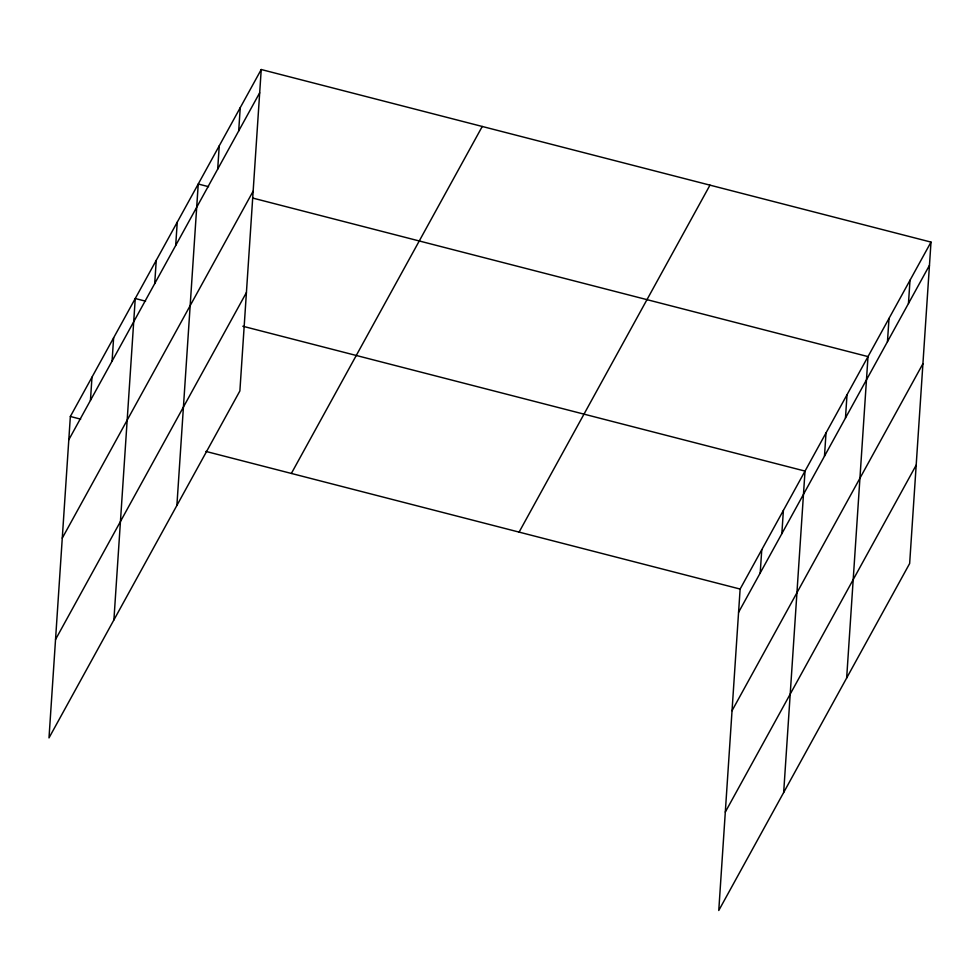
<?xml version="1.0" encoding="UTF-8"?>
<svg xmlns="http://www.w3.org/2000/svg" width="980" height="980" viewBox="0 0 980 980"><rect width="100%" height="100%" fill="white"/><g stroke="black" fill="none" stroke-linecap="round" stroke-linejoin="round"><path stroke-width="1.47" d="M261.231 69.519L70.352 416.488L49 737.903L239.88 390.947L261.231 69.519L931 242.097L909.648 563.512L718.769 910.481L740.12 589.054L931 242.097M90.442 400.428L91.985 377.165M112.075 361.106L113.619 337.843M113.901 619.936L135.252 298.52L145.567 301.179M154.705 283.612L156.249 260.362M175.702 245.441L177.245 222.191M176.89 505.435L198.242 184.02L208.556 186.678M217.695 169.111L219.238 145.861M238.691 130.953L240.235 107.69M760.211 572.994L761.754 549.731M781.844 533.671L783.388 510.409M783.669 792.502L805.021 471.086L242.82 326.242M824.474 456.178L826.018 432.927M845.471 418.019L847.014 394.756M846.659 678.013L868.011 356.598L252.754 198.07M887.464 341.677L889.007 318.427M908.46 303.518L910.004 280.256M68.808 439.751L259.688 92.781M62.267 538.143L253.146 191.174M55.529 639.511L246.421 292.542M291.366 473.438L482.258 126.469M519.094 532.115L709.973 185.147M738.577 612.316L929.457 265.347M732.036 710.708L922.915 363.739M725.298 812.077L916.19 465.12M70.352 416.488L80.666 419.146M205.91 451.425L740.12 589.054"/></g></svg>
